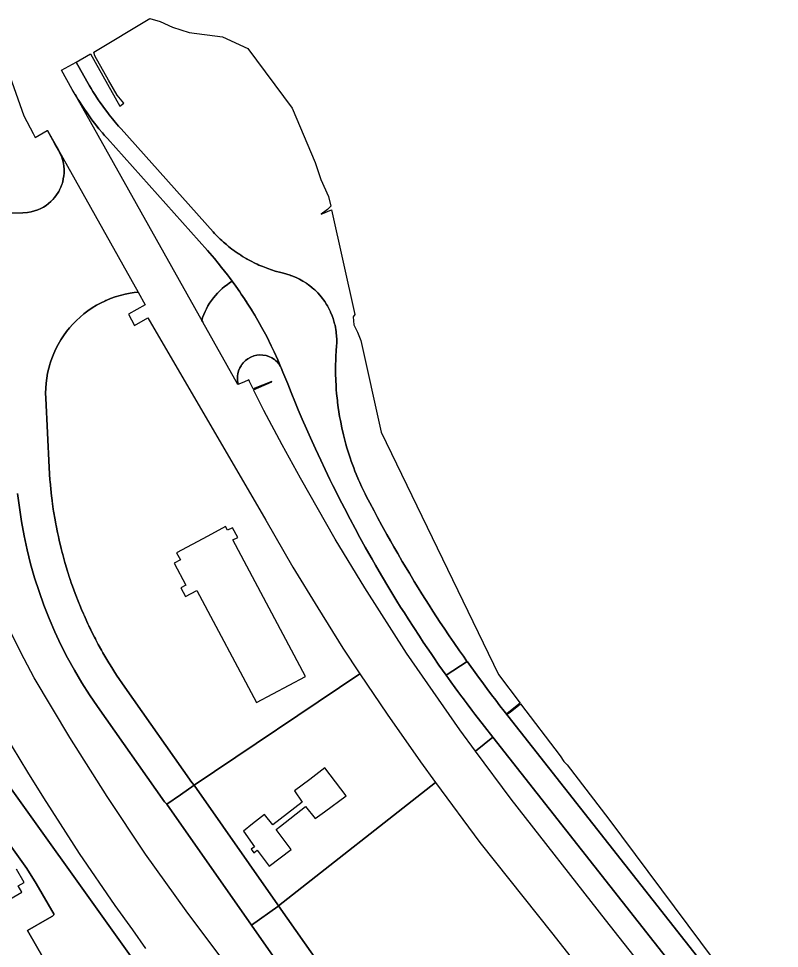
# Model space of a CAD drawing. Header units: metres. Extents: x 12119055 to 12120414, y 3530569 to 3532228.
# Drawn here: x 12119602 to 12120149, y 3531344 to 3532013 of the extents above; entities that cross this region are included whole.
import ezdxf

# ---------------------------------------------------------------- set-up
doc = ezdxf.new("R2010")
doc.units = ezdxf.units.M
for name, color, linetype in [('SURF_HOLE_Pavement Surface 4', 1, 'Continuous'), ('SURF_HOLE_Pavement Surface 5', 1, 'Continuous'), ('SURF_OUTER_Pavement Surface 1', 3, 'Continuous'), ('SURF_OUTER_Pavement Surface 11', 3, 'Continuous'), ('SURF_OUTER_Pavement Surface 12', 3, 'Continuous'), ('SURF_OUTER_Pavement Surface 13', 3, 'Continuous'), ('SURF_OUTER_Pavement Surface 14', 3, 'Continuous'), ('SURF_OUTER_Pavement Surface 16', 3, 'Continuous'), ('SURF_OUTER_Pavement Surface 2', 3, 'Continuous'), ('SURF_OUTER_Pavement Surface 4', 3, 'Continuous'), ('SURF_OUTER_Pavement Surface 5', 3, 'Continuous'), ('SURF_OUTER_Pavement Surface 8', 3, 'Continuous'), ('SURF_OUTER_Roadway Surface N10', 3, 'Continuous'), ('SURF_OUTER_Roadway Surface N3', 3, 'Continuous'), ('SURF_OUTER_Roadway Surface N4', 3, 'Continuous'), ('SURF_OUTER_Roadway Surface N5', 3, 'Continuous'), ('SURF_OUTER_Roadway Surface N7', 3, 'Continuous'), ('SURF_OUTER_Roadway Surface N8', 3, 'Continuous'), ('SURF_OUTER_Roadway Surface N9', 3, 'Continuous')]:
    doc.layers.add(name, color=color, linetype=linetype)

msp = doc.modelspace()

# ---------------------------------------------------------------- linework, layer by layer
at = {"layer": 'SURF_HOLE_Pavement Surface 4'}
msp.add_lwpolyline([(12119770.0633, 3531433.7488), (12119763.5194, 3531428.5541), (12119771.4953, 3531417.3769), (12119769.0965, 3531415.6558), (12119769.7701, 3531414.7504), (12119771.123, 3531413.0495), (12119773.4762, 3531414.9416), (12119782.0122, 3531403.4959), (12119797.8392, 3531415.4546), (12119787.1643, 3531429.9086), (12119790.1775, 3531432.2474), (12119808.3042, 3531446.3171), (12119815.0549, 3531437.6364), (12119821.9181, 3531442.5369), (12119837.3923, 3531453.9455), (12119822.1957, 3531474.1552), (12119811.3731, 3531465.7065), (12119800.3102, 3531457.6891), (12119805.9238, 3531449.3959), (12119784.6589, 3531433.1232), (12119778.7218, 3531440.6222)], close=True, dxfattribs=at)
at = {"layer": 'SURF_HOLE_Pavement Surface 5'}
msp.add_lwpolyline([(12119772.9701, 3531521.0364), (12119808.2421, 3531539.857), (12119755.9046, 3531637.9441), (12119759.4323, 3531639.8252), (12119755.711, 3531646.8037), (12119752.1808, 3531644.9212), (12119750.79, 3531647.5295), (12119738.0634, 3531640.7387), (12119715.518, 3531628.7089), (12119718.1855, 3531623.7097), (12119713.7741, 3531621.3559), (12119722.2185, 3531605.5302), (12119718.5862, 3531603.592), (12119721.9698, 3531597.2508), (12119730.0134, 3531601.5427)], close=True, dxfattribs=at)
at = {"layer": 'SURF_OUTER_Pavement Surface 1'}
for points in [[(12120074.1829, 3531301.3589), (12120024.0024, 3531364.9371), (12119956.1679, 3531451.5305), (12119930.3878, 3531486.1964), (12119942.9785, 3531496.0961), (12120099.7233, 3531296.9243)], [(12119830.6865, 3531315.2426), (12119788.8643, 3531374.9208), (12119901.7689, 3531463.6943), (12119933.6467, 3531420.5352), (12119986.0109, 3531354.559), (12120044.0094, 3531280.9719)]]:
    msp.add_lwpolyline(points, dxfattribs=at)
at = {"layer": 'SURF_OUTER_Pavement Surface 11'}
for points in [[(12119501.2939, 3531550.6345), (12119607.8235, 3531401.6938), (12119614.534, 3531390.9512), (12119627.3959, 3531368.6715), (12119626.1769, 3531367.4507), (12119622.5151, 3531365.2961), (12119608.2508, 3531357.092), (12119638.6627, 3531304.214)], [(12119582.0382, 3531371.986), (12119604.1583, 3531384.6993), (12119601.6016, 3531389.2837), (12119605.8641, 3531391.735), (12119600.4055, 3531401.2268)]]:
    msp.add_lwpolyline(points, dxfattribs=at)
at = {"layer": 'SURF_OUTER_Pavement Surface 12'}
msp.add_lwpolyline([(12120144.9984, 3531268.5001), (12119951.0834, 3531514.9091), (12119948.0676, 3531518.7836), (12119945.071, 3531522.6731), (12119942.094, 3531526.5776), (12119938.6204, 3531531.1851), (12119936.1986, 3531534.4311), (12119931.39, 3531540.9615), (12119924.6378, 3531550.3076), (12119924.1265, 3531551.0434), (12119921.8063, 3531554.3191), (12119918.9878, 3531558.3395), (12119914.8879, 3531564.2652), (12119911.6062, 3531569.076), (12119907.9157, 3531574.5606), (12119905.1985, 3531578.6502), (12119902.5019, 3531582.7534), (12119899.8258, 3531586.87), (12119897.1703, 3531590.9999), (12119894.5355, 3531595.143), (12119891.9214, 3531599.2993), (12119889.2722, 3531603.5591), (12119886.4175, 3531608.2043), (12119882.913, 3531613.9871), (12119877.8211, 3531622.5531), (12119874.5255, 3531628.2049), (12119871.7635, 3531633.0093), (12119869.339, 3531637.279), (12119866.8019, 3531641.8009), (12119863.1107, 3531648.4818), (12119860.1113, 3531654.0026), (12119857.5385, 3531658.8062), (12119854.4155, 3531664.7248), (12119852.1793, 3531669.0238), (12119851.0776, 3531671.1868), (12119848.6047, 3531676.2951), (12119847.2681, 3531679.22), (12119846.4042, 3531681.1796), (12119844.6678, 3531685.3016), (12119843.7725, 3531687.5332), (12119842.864, 3531689.8812), (12119841.1713, 3531694.51), (12119840.2852, 3531697.0847), (12119839.5907, 3531699.1867), (12119838.6856, 3531702.051), (12119838.0327, 3531704.2158), (12119837.2879, 3531706.801), (12119836.7702, 3531708.6792), (12119835.5328, 3531713.4925), (12119834.7882, 3531716.657), (12119834.4123, 3531718.3489), (12119833.7802, 3531721.3651), (12119833.2936, 3531723.8612), (12119832.7928, 3531726.6273), (12119832.2357, 3531730.0028), (12119831.7673, 3531733.1661), (12119831.3066, 3531736.6863), (12119831.1298, 3531738.184), (12119830.6174, 3531743.2396), (12119830.3772, 3531746.2307), (12119830.2319, 3531748.3319), (12119829.9756, 3531753.4598), (12119829.8763, 3531756.9655), (12119829.8507, 3531758.6223), (12119829.8596, 3531763.8186), (12119829.9358, 3531767.1335), (12119830.0409, 3531769.8864), (12119830.283, 3531774.2136), (12119830.512, 3531777.2852), (12119830.6481, 3531779.5974), (12119830.6785, 3531781.0704), (12119830.6741, 3531782.0824), (12119830.5617, 3531784.7751), (12119830.3618, 3531786.9655), (12119830.2866, 3531787.592), (12119829.4557, 3531792.3143), (12119829.1843, 3531793.4517), (12119828.0999, 3531797.1551), (12119827.4212, 3531799.0483), (12119826.2591, 3531801.8385), (12119825.8966, 3531802.6219), (12119825.0352, 3531804.352), (12119823.9502, 3531806.319), (12119823.3967, 3531807.2475), (12119822.0399, 3531809.3477), (12119821.2012, 3531810.5388), (12119820.4177, 3531811.5883), (12119818.4435, 3531814.0004), (12119816.9979, 3531815.5864), (12119814.8391, 3531817.7016), (12119814.2395, 3531818.2699), (12119813.1105, 3531819.2555), (12119811.1331, 3531820.8449), (12119810.5949, 3531821.2315), (12119809.4049, 3531822.1049), (12119808.8256, 3531822.5024), (12119806.4167, 3531824.0313), (12119803.8933, 3531825.4353), (12119801.9638, 3531826.3841), (12119799.1849, 3531827.5201), (12119797.6192, 3531828.1602), (12119797.4622, 3531828.2072), (12119797.2955, 3531828.2737), (12119792.4598, 3531829.6808), (12119790.4949, 3531830.1669), (12119786.4395, 3531831.3055), (12119783.6756, 3531832.1888), (12119781.0952, 3531833.0942), (12119777.5024, 3531834.4895), (12119774.7609, 3531835.6635), (12119773.4712, 3531836.2497), (12119771.8417, 3531837.0224), (12119769.1501, 3531838.3788), (12119767.7281, 3531839.137), (12119765.5553, 3531840.3671), (12119762.9707, 3531841.8956), (12119761.75, 3531842.6612), (12119759.6639, 3531844.0368), (12119756.9752, 3531845.902), (12119755.2998, 3531847.166), (12119752.9175, 3531848.9901), (12119751.2834, 3531850.3297), (12119749.3368, 3531852.0032), (12119747.9602, 3531853.2404), (12119746.8412, 3531854.2809), (12119745.1482, 3531855.9176), (12119742.8339, 3531858.2852), (12119741.6813, 3531859.525), (12119675.5118, 3531933.5571), (12119673.7637, 3531935.5394), (12119671.3369, 3531938.3814), (12119669.3434, 3531940.7988), (12119667.0206, 3531943.7162), (12119666.0423, 3531944.9791), (12119664.3091, 3531947.2688), (12119662.343, 3531949.9516), (12119660.4946, 3531952.562), (12119659.1383, 3531954.5355), (12119657.0952, 3531957.6073), (12119655.309, 3531960.3975), (12119653.9821, 3531962.5383), (12119652.8553, 3531964.405), (12119650.8533, 3531967.8398), (12119643.136, 3531981.5891), (12119653.5916, 3531987.4541), (12119674.7303, 3531949.7723), (12119677.4447, 3531951.9045), (12119672.7577, 3531957.8713), (12119666.4624, 3531968.4998), (12119656.6855, 3531985.9472), (12119655.9581, 3531988.8086), (12119696.203, 3532012.829), (12119703.5915, 3532010.7054), (12119712.6642, 3532006.6768), (12119724.5432, 3532002.9093), (12119748.5598, 3531999.7123), (12119766.6924, 3531991.2229), (12119798.508, 3531948.3514), (12119815.0625, 3531909.4827), (12119819.3559, 3531897.0261), (12119824.8202, 3531884.9831), (12119826.3655, 3531878.0595), (12119824.0861, 3531875.6834), (12119819.3698, 3531872.1928), (12119826.9533, 3531875.4258), (12119843.7706, 3531800.0748), (12119842.5645, 3531798.3953), (12119842.9343, 3531792.561), (12119845.6694, 3531787.4565), (12119847.9533, 3531781.3676), (12119862.6972, 3531715.4252), (12119946.9457, 3531541.2014), (12119962.6855, 3531520.5151), (12119953.3367, 3531513.1577), (12119953.4005, 3531513.0608), (12119955.343, 3531514.1178), (12119962.9801, 3531520.128), (12119991.3222, 3531482.8793), (12119994.1279, 3531478.6158), (12119996.3938, 3531476.2452), (12120026.3148, 3531437.1055), (12120149.1055, 3531272.5113)], dxfattribs=at)
at = {"layer": 'SURF_OUTER_Pavement Surface 13'}
msp.add_lwpolyline([(12119778.3636, 3531731.0139), (12119770.9133, 3531745.8604), (12119784.0416, 3531751.6838), (12119783.9731, 3531751.8479), (12119770.5466, 3531746.5913), (12119767.8827, 3531751.8996), (12119767.4571, 3531752.9997), (12119763.7418, 3531751.4341), (12119759.4318, 3531749.7377), (12119759.6171, 3531751.1783), (12119759.3561, 3531752.7158), (12119759.2943, 3531754.8366), (12119759.3826, 3531755.8877), (12119759.5429, 3531757.337), (12119760.1088, 3531759.5619), (12119760.9567, 3531761.6486), (12119761.8835, 3531763.2686), (12119763.3726, 3531765.2915), (12119764.965, 3531766.8845), (12119766.7945, 3531768.2714), (12119768.8178, 3531769.4027), (12119770.9788, 3531770.2415), (12119773.2134, 3531770.768), (12119775.4557, 3531770.9806), (12119777.6444, 3531770.8948), (12119779.8962, 3531770.4926), (12119781.9514, 3531769.8461), (12119784.0269, 3531768.8649), (12119785.8697, 3531767.6563), (12119786.6745, 3531766.9693), (12119787.7334, 3531766.0316), (12119789.2076, 3531764.3268), (12119789.5084, 3531763.8827), (12119790.3187, 3531762.6263), (12119790.801, 3531761.6428), (12119792.0114, 3531758.719), (12119795.4225, 3531750.1065), (12119797.8846, 3531743.9819), (12119801.0757, 3531736.2128), (12119803.0063, 3531731.6006), (12119805.8954, 3531724.8168), (12119808.9363, 3531717.8227), (12119811.74, 3531711.5002), (12119815.3877, 3531703.4461), (12119819.1397, 3531695.354), (12119822.3776, 3531688.5187), (12119825.7528, 3531681.5324), (12119827.9566, 3531677.0442), (12119829.9806, 3531672.9713), (12119832.4312, 3531668.1013), (12119836.1918, 3531660.7578), (12119840.3052, 3531652.884), (12119843.9232, 3531646.0997), (12119847.3313, 3531639.8215), (12119851.2172, 3531632.7903), (12119853.7895, 3531628.2084), (12119856.1333, 3531624.0822), (12119858.6239, 3531619.7467), (12119861.1486, 3531615.4092), (12119863.6635, 3531611.1321), (12119867.4889, 3531604.7125), (12119871.0559, 3531598.8225), (12119874.0199, 3531594), (12119876.6607, 3531589.7543), (12119879.3227, 3531585.5218), (12119882.0058, 3531581.3027), (12119886.0577, 3531575.0182), (12119890.1813, 3531568.7267), (12119892.9482, 3531564.5622), (12119895.736, 3531560.4115), (12119898.5479, 3531556.2775), (12119898.5856, 3531556.2261), (12119898.5829, 3531556.2243), (12119900.0482, 3531554.078), (12119904.2232, 3531548.0437), (12119909.3783, 3531540.7216), (12119909.3803, 3531540.7187), (12119912.8514, 3531535.866), (12119915.8263, 3531531.754), (12119917.8436, 3531528.9956), (12119920.6864, 3531525.1851), (12119921.7494, 3531523.697), (12119922.3809, 3531522.9135), (12119924.4843, 3531520.0491), (12119927.7558, 3531515.7026), (12119930.104, 3531512.627), (12119936.9072, 3531503.8172), (12119942.9785, 3531496.0961), (12119930.3878, 3531486.1964), (12119919.1173, 3531501.3514), (12119880.9468, 3531556.6958), (12119850.8326, 3531603.5686), (12119829.4973, 3531638.6605), (12119804.6242, 3531682.4408), (12119791.3728, 3531706.3709)], close=True, dxfattribs=at)
at = {"layer": 'SURF_OUTER_Pavement Surface 14'}
msp.add_lwpolyline([(12119642.4599, 3531958.281), (12119643.2522, 3531957.0131), (12119644.4929, 3531954.9775), (12119645.6235, 3531953.1624), (12119647.7808, 3531949.8144), (12119649.1348, 3531947.7855), (12119650.5827, 3531945.6733), (12119652.5489, 3531942.8947), (12119654.6435, 3531940.0413), (12119656.4924, 3531937.6078), (12119657.5368, 3531936.2665), (12119659.5967, 3531933.6883), (12119662.1516, 3531930.6075), (12119663.7146, 3531928.799), (12119664.7503, 3531927.5982), (12119665.6918, 3531926.5427), (12119737.6261, 3531846.0455), (12119739.3842, 3531844.0607), (12119742.6515, 3531840.2759), (12119745.3603, 3531837.0387), (12119747.8775, 3531833.9455), (12119749.992, 3531831.2782), (12119752.0684, 3531828.6023), (12119753.5605, 3531826.6383), (12119755.5357, 3531823.9766), (12119753.6455, 3531822.7879), (12119751.7928, 3531821.5023), (12119749.9893, 3531820.1249), (12119748.2414, 3531818.6585), (12119746.5557, 3531817.1068), (12119744.9383, 3531815.4734), (12119743.3949, 3531813.7632), (12119741.931, 3531811.9813), (12119740.5514, 3531810.1334), (12119739.2605, 3531808.2255), (12119738.0619, 3531806.2641), (12119736.9587, 3531804.2558), (12119735.9535, 3531802.2077), (12119735.048, 3531800.1268), (12119734.2433, 3531798.0202), (12119733.554, 3531795.8701), (12119734.2499, 3531794.6291), (12119734.291, 3531794.5558), (12119734.0509, 3531794.9838)], close=True, dxfattribs=at)
at = {"layer": 'SURF_OUTER_Pavement Surface 16'}
msp.add_lwpolyline([(12119591.3115, 3531983.6616), (12119605.7048, 3531942.8396), (12119612.4347, 3531930.0992), (12119613.6736, 3531927.3561), (12119622.468, 3531932.2631), (12119622.601, 3531932.321), (12119627.9446, 3531922.7649), (12119630.4995, 3531918.2994), (12119631.0614, 3531917.2111), (12119632.8376, 3531913.2395), (12119633.8189, 3531909.9038), (12119634.3285, 3531907.0228), (12119634.5574, 3531904.4453), (12119634.5421, 3531901.9262), (12119634.3475, 3531899.6946), (12119634.0155, 3531897.5717), (12119633.5611, 3531895.5166), (12119632.9849, 3531893.584), (12119632.2604, 3531891.6379), (12119631.355, 3531889.6974), (12119630.6822, 3531888.4702), (12119630.3002, 3531887.8003), (12119629.1321, 3531886.0114), (12119627.8536, 3531884.3204), (12119627.6843, 3531884.1255), (12119626.4671, 3531882.7243), (12119624.972, 3531881.2214), (12119623.3595, 3531879.82), (12119621.6141, 3531878.5357), (12119619.7498, 3531877.3559), (12119617.7572, 3531876.2885), (12119615.6217, 3531875.3445), (12119613.3256, 3531874.5403), (12119610.8446, 3531873.8975), (12119608.1464, 3531873.4456), (12119605.0016, 3531873.2145), (12119490.2392, 3531871.4256)], dxfattribs=at)
at = {"layer": 'SURF_OUTER_Pavement Surface 2'}
for points in [[(12119884.5978, 3531055.9742), (12119521.1708, 3531564.0871)], [(12119591.7554, 3531498.3389), (12119608.3103, 3531471.0777), (12119619.8081, 3531452.6492), (12119631.6481, 3531433.9389), (12119645.4618, 3531412.6051), (12119671.0762, 3531375.2242), (12119683.738, 3531357.6834), (12119693.1975, 3531344.1412)]]:
    msp.add_lwpolyline(points, dxfattribs=at)
at = {"layer": 'SURF_OUTER_Pavement Surface 4'}
msp.add_lwpolyline([(12119728.0544, 3531461.6931), (12119728.0544, 3531461.6932), (12119847.3593, 3531541.686), (12119866.8536, 3531512.7032), (12119890.8957, 3531478.4156), (12119901.7689, 3531463.6943), (12119788.8643, 3531374.9208), (12119788.3135, 3531375.7065), (12119788.3135, 3531375.7066)], close=True, dxfattribs=at)
at = {"layer": 'SURF_OUTER_Pavement Surface 5'}
msp.add_lwpolyline([(12119636.3313, 3531617.829), (12119635.2184, 3531621.7296), (12119633.5579, 3531627.5498), (12119633.1852, 3531629.0568), (12119632.5125, 3531631.7769), (12119631.005, 3531637.8722), (12119630.7461, 3531639.1043), (12119630.4519, 3531640.4488), (12119629.8427, 3531643.3863), (12119628.8233, 3531648.2589), (12119628.63, 3531649.3505), (12119628.0745, 3531652.4449), (12119627.0144, 3531658.69), (12119626.804, 3531660.1019), (12119625.6875, 3531668.3528), (12119625.6872, 3531668.3549), (12119625.5472, 3531669.4546), (12119624.4858, 3531679.9618), (12119624.4248, 3531680.9596), (12119623.8202, 3531690.0515), (12119621.3803, 3531739.8797), (12119621.2929, 3531743.4467), (12119621.3816, 3531747.0449), (12119621.6503, 3531750.6615), (12119622.1018, 3531754.2829), (12119622.7375, 3531757.8955), (12119623.5574, 3531761.4851), (12119624.323, 3531764.1976), (12119624.78, 3531765.6889), (12119625.7414, 3531768.5355), (12119627.1016, 3531771.9773), (12119628.6367, 3531775.3493), (12119630.3228, 3531778.6076), (12119632.1804, 3531781.7912), (12119634.1647, 3531784.8327), (12119636.2952, 3531787.7674), (12119638.5513, 3531790.5719), (12119640.9217, 3531793.2388), (12119643.4196, 3531795.7867), (12119646.0625, 3531798.2301), (12119648.844, 3531800.5571), (12119651.7562, 3531802.7564), (12119654.7905, 3531804.8173), (12119657.9368, 3531806.7302), (12119661.1849, 3531808.4862), (12119663.8927, 3531809.7784), (12119665.398, 3531810.4431), (12119667.9326, 3531811.4981), (12119671.4081, 3531812.7425), (12119674.933, 3531813.8069), (12119678.4934, 3531814.6892), (12119682.0753, 3531815.3883), (12119685.0449, 3531815.8155), (12119687.9147, 3531816.1153), (12119692.9723, 3531807.0992), (12119681.0004, 3531800.2566), (12119685.2839, 3531792.19), (12119694.8069, 3531797.7473), (12119779.7298, 3531652.2239), (12119799.2035, 3531618.4617), (12119817.11, 3531589.1204), (12119834.9616, 3531560.1182), (12119847.3593, 3531541.686), (12119728.0544, 3531461.6932), (12119726.3598, 3531463.5576), (12119678.1579, 3531532.0222), (12119672.2817, 3531540.6861), (12119667.6, 3531548.1019), (12119666.6877, 3531549.5887), (12119662.5291, 3531556.7288), (12119661.3898, 3531558.7164), (12119659.1646, 3531562.8816), (12119657.0529, 3531566.8344), (12119656.4013, 3531568.0541), (12119654.5863, 3531571.761), (12119652.3745, 3531576.2781), (12119651.734, 3531577.5862), (12119649.6886, 3531582.1123), (12119648.1973, 3531585.5079), (12119647.3991, 3531587.2958), (12119646.3262, 3531589.9476), (12119644.2485, 3531595.0833), (12119643.4061, 3531597.1655), (12119642.5743, 3531599.4518), (12119641.6145, 3531602.0551), (12119640.6285, 3531604.8), (12119639.7636, 3531607.177), (12119639.0262, 3531609.4381), (12119636.8022, 3531616.2568)], close=True, dxfattribs=at)
at = {"layer": 'SURF_OUTER_Pavement Surface 8'}
for points in [[(12119601.1724, 3531671.4704), (12119602.3852, 3531661.2951), (12119603.9253, 3531651.1271), (12119605.7935, 3531640.9822), (12119607.9897, 3531630.8762), (12119610.5128, 3531620.8249), (12119613.3607, 3531610.8443), (12119616.5303, 3531600.9498), (12119620.0173, 3531591.157), (12119623.8167, 3531581.4811), (12119627.9223, 3531571.937), (12119632.3272, 3531562.539), (12119637.0233, 3531553.3011), (12119642.002, 3531544.2365), (12119647.2536, 3531535.3579), (12119652.7678, 3531526.6773), (12119658.5338, 3531518.2059), (12119706.7458, 3531449.7269), (12119708.4001, 3531447.9197), (12119769.3875, 3531360.8939), (12119811.7469, 3531300.4585)], [(12119752.2428, 3531331.3302), (12119722.266, 3531371.3475), (12119693.2374, 3531412.0581), (12119665.4356, 3531453.6156), (12119638.7937, 3531495.9264), (12119613.1493, 3531538.8491), (12119603.5481, 3531557.0991), (12119595.1471, 3531574.0104)]]:
    msp.add_lwpolyline(points, dxfattribs=at)
at = {"layer": 'SURF_OUTER_Roadway Surface N10'}
msp.add_lwpolyline([(12119811.7469, 3531300.4585), (12119769.3875, 3531360.8939), (12119788.229, 3531374.4552), (12119788.7391, 3531374.8223), (12119788.6852, 3531374.9344), (12119788.3135, 3531375.7065), (12119788.3135, 3531375.7066), (12119788.8643, 3531374.9208), (12119830.6865, 3531315.2426)], dxfattribs=at)
at = {"layer": 'SURF_OUTER_Roadway Surface N3'}
msp.add_lwpolyline([(12119734.2433, 3531798.0202), (12119735.048, 3531800.1268), (12119735.9535, 3531802.2077), (12119736.9587, 3531804.2558), (12119738.0619, 3531806.2641), (12119739.2605, 3531808.2255), (12119740.5514, 3531810.1334), (12119741.931, 3531811.9813), (12119743.3949, 3531813.7632), (12119744.9383, 3531815.4734), (12119746.5557, 3531817.1068), (12119748.2414, 3531818.6585), (12119749.9893, 3531820.1249), (12119751.7928, 3531821.5023), (12119753.6455, 3531822.7879), (12119755.5357, 3531823.9766), (12119757.9992, 3531820.5536), (12119760.8857, 3531816.4699), (12119761.9923, 3531814.8074), (12119764.2379, 3531811.4436), (12119765.0849, 3531810.1748), (12119765.9035, 3531808.9485), (12119766.3264, 3531808.2743), (12119769.075, 3531803.9068), (12119770.8091, 3531801.0926), (12119771.6629, 3531799.6297), (12119771.6716, 3531799.6341), (12119775.177, 3531793.6124), (12119776.6457, 3531790.9579), (12119779.3379, 3531785.9928), (12119780.2962, 3531784.1582), (12119783.5717, 3531777.6558), (12119785.7262, 3531773.1439), (12119788.2506, 3531767.5954), (12119790.3321, 3531762.7808), (12119790.3416, 3531762.6524), (12119789.5084, 3531763.8827), (12119789.2076, 3531764.3268), (12119787.7334, 3531766.0316), (12119786.6745, 3531766.9693), (12119785.8697, 3531767.6563), (12119784.0269, 3531768.8649), (12119781.9514, 3531769.8461), (12119779.8962, 3531770.4926), (12119779.8027, 3531770.522), (12119777.6444, 3531770.8948), (12119775.4557, 3531770.9806), (12119773.2134, 3531770.768), (12119770.9788, 3531770.2415), (12119768.8178, 3531769.4027), (12119766.7945, 3531768.2714), (12119764.965, 3531766.8845), (12119763.3726, 3531765.2915), (12119762.0444, 3531763.5498), (12119761.8835, 3531763.2686), (12119760.9567, 3531761.6486), (12119760.1088, 3531759.5619), (12119759.5429, 3531757.337), (12119759.3826, 3531755.8877), (12119759.288, 3531755.0329), (12119759.2943, 3531754.8366), (12119759.3561, 3531752.7158), (12119759.6171, 3531751.1783), (12119759.4318, 3531749.7377), (12119734.291, 3531794.5558), (12119734.2499, 3531794.6291), (12119734.0509, 3531794.9838), (12119733.554, 3531795.8701)], close=True, dxfattribs=at)
at = {"layer": 'SURF_OUTER_Roadway Surface N4'}
msp.add_lwpolyline([(12119656.4924, 3531937.6078), (12119654.6435, 3531940.0413), (12119652.5489, 3531942.8947), (12119650.5827, 3531945.6733), (12119649.1348, 3531947.7855), (12119647.7808, 3531949.8144), (12119645.6235, 3531953.1624), (12119644.4929, 3531954.9775), (12119643.2522, 3531957.0131), (12119642.4879, 3531958.2977), (12119640.3861, 3531961.963), (12119632.6701, 3531975.7184), (12119643.136, 3531981.5891), (12119650.8533, 3531967.8398), (12119652.8553, 3531964.405), (12119653.9821, 3531962.5383), (12119655.309, 3531960.3975), (12119657.0952, 3531957.6073), (12119659.1383, 3531954.5355), (12119660.4946, 3531952.562), (12119662.343, 3531949.9516), (12119664.3091, 3531947.2688), (12119666.0423, 3531944.9791), (12119667.0206, 3531943.7162), (12119669.3434, 3531940.7988), (12119671.3369, 3531938.3814), (12119673.7637, 3531935.5394), (12119675.5118, 3531933.5571), (12119741.6813, 3531859.525), (12119742.8339, 3531858.2852), (12119745.1482, 3531855.9176), (12119746.8412, 3531854.2809), (12119747.9602, 3531853.2404), (12119749.3368, 3531852.0032), (12119751.2834, 3531850.3297), (12119752.9175, 3531848.9901), (12119755.2998, 3531847.166), (12119756.512, 3531846.2378), (12119756.9752, 3531845.902), (12119759.6639, 3531844.0368), (12119760.0849, 3531843.7458), (12119761.75, 3531842.6612), (12119762.9707, 3531841.8956), (12119765.5553, 3531840.3671), (12119766.229, 3531839.9687), (12119767.7281, 3531839.137), (12119769.1501, 3531838.3788), (12119771.8417, 3531837.0224), (12119773.4712, 3531836.2497), (12119774.7609, 3531835.6635), (12119777.5024, 3531834.4895), (12119781.0952, 3531833.0942), (12119783.6756, 3531832.1888), (12119786.4395, 3531831.3055), (12119790.4949, 3531830.1669), (12119792.4598, 3531829.6808), (12119797.2955, 3531828.2737), (12119797.4622, 3531828.2072), (12119799.1849, 3531827.5201), (12119801.9638, 3531826.3841), (12119803.8933, 3531825.4353), (12119806.4167, 3531824.0313), (12119808.8256, 3531822.5024), (12119810.5949, 3531821.2315), (12119811.1331, 3531820.8449), (12119813.1105, 3531819.2555), (12119814.8391, 3531817.7016), (12119816.9979, 3531815.5864), (12119818.4435, 3531814.0004), (12119820.4177, 3531811.5883), (12119821.2012, 3531810.5388), (12119822.0399, 3531809.3477), (12119823.3967, 3531807.2475), (12119823.9502, 3531806.319), (12119825.0352, 3531804.352), (12119826.2591, 3531801.8385), (12119827.4212, 3531799.0483), (12119828.0999, 3531797.1551), (12119829.1843, 3531793.4517), (12119829.4557, 3531792.3143), (12119830.2866, 3531787.592), (12119830.3618, 3531786.9655), (12119830.5617, 3531784.7751), (12119830.6741, 3531782.0824), (12119830.6785, 3531781.0704), (12119830.6481, 3531779.5974), (12119830.512, 3531777.2852), (12119830.283, 3531774.2136), (12119830.0409, 3531769.8864), (12119829.9358, 3531767.1335), (12119829.8596, 3531763.8186), (12119829.8507, 3531758.6223), (12119829.8763, 3531756.9655), (12119829.9756, 3531753.4598), (12119830.2319, 3531748.3319), (12119830.3772, 3531746.2307), (12119830.6174, 3531743.2396), (12119831.1298, 3531738.184), (12119831.3066, 3531736.6863), (12119831.7673, 3531733.1661), (12119832.2357, 3531730.0028), (12119832.7928, 3531726.6273), (12119833.2936, 3531723.8612), (12119833.7802, 3531721.3651), (12119834.4123, 3531718.3489), (12119834.7882, 3531716.657), (12119835.5328, 3531713.4925), (12119836.7702, 3531708.6792), (12119837.2879, 3531706.801), (12119838.0327, 3531704.2158), (12119838.6856, 3531702.051), (12119839.5907, 3531699.1867), (12119840.2852, 3531697.0847), (12119841.1713, 3531694.51), (12119842.864, 3531689.8812), (12119843.7725, 3531687.5332), (12119844.6678, 3531685.3016), (12119846.4042, 3531681.1796), (12119847.2681, 3531679.22), (12119848.6047, 3531676.2951), (12119851.0776, 3531671.1868), (12119852.1793, 3531669.0238), (12119854.4155, 3531664.7248), (12119857.5385, 3531658.8062), (12119860.1113, 3531654.0026), (12119863.1107, 3531648.4818), (12119866.8019, 3531641.8009), (12119869.339, 3531637.279), (12119871.7635, 3531633.0093), (12119874.5255, 3531628.2049), (12119877.8211, 3531622.5531), (12119882.913, 3531613.9871), (12119886.4175, 3531608.2043), (12119889.2722, 3531603.5591), (12119891.9214, 3531599.2993), (12119894.5355, 3531595.143), (12119897.1703, 3531590.9999), (12119899.8258, 3531586.87), (12119902.5019, 3531582.7534), (12119905.1985, 3531578.6502), (12119907.9157, 3531574.5606), (12119911.6062, 3531569.076), (12119914.8879, 3531564.2652), (12119918.9878, 3531558.3395), (12119921.8063, 3531554.3191), (12119924.1265, 3531551.0434), (12119924.6378, 3531550.3076), (12119924.4716, 3531550.5299), (12119909.3803, 3531540.7187), (12119909.3783, 3531540.7216), (12119904.2232, 3531548.0437), (12119900.0482, 3531554.078), (12119898.5856, 3531556.2261), (12119898.5829, 3531556.2243), (12119898.5479, 3531556.2775), (12119895.736, 3531560.4115), (12119892.9482, 3531564.5622), (12119890.1813, 3531568.7267), (12119886.0577, 3531575.0182), (12119882.0058, 3531581.3027), (12119879.3227, 3531585.5218), (12119876.6607, 3531589.7543), (12119874.0199, 3531594), (12119871.0559, 3531598.8225), (12119867.4889, 3531604.7125), (12119863.6635, 3531611.1321), (12119861.1486, 3531615.4092), (12119858.6239, 3531619.7467), (12119856.1333, 3531624.0822), (12119853.7895, 3531628.2084), (12119851.2172, 3531632.7903), (12119847.3313, 3531639.8215), (12119843.9232, 3531646.0997), (12119840.3052, 3531652.884), (12119836.1918, 3531660.7578), (12119832.4312, 3531668.1013), (12119829.9806, 3531672.9713), (12119827.9566, 3531677.0442), (12119825.7528, 3531681.5324), (12119822.3776, 3531688.5187), (12119819.1397, 3531695.354), (12119815.3877, 3531703.4461), (12119811.74, 3531711.5002), (12119808.9363, 3531717.8227), (12119805.8954, 3531724.8168), (12119803.0063, 3531731.6006), (12119801.0757, 3531736.2128), (12119797.8846, 3531743.9819), (12119795.4225, 3531750.1065), (12119792.0114, 3531758.719), (12119790.801, 3531761.6428), (12119790.3321, 3531762.7808), (12119788.2506, 3531767.5954), (12119785.7262, 3531773.1439), (12119783.5717, 3531777.6558), (12119780.2962, 3531784.1582), (12119779.3379, 3531785.9928), (12119776.6457, 3531790.9579), (12119775.177, 3531793.6124), (12119771.6716, 3531799.6341), (12119771.6629, 3531799.6297), (12119769.075, 3531803.9068), (12119766.3264, 3531808.2743), (12119765.0849, 3531810.1748), (12119764.2379, 3531811.4436), (12119763.6741, 3531812.3215), (12119761.9923, 3531814.8074), (12119760.8857, 3531816.4699), (12119757.9992, 3531820.5536), (12119755.5357, 3531823.9766), (12119753.5605, 3531826.6383), (12119752.0684, 3531828.6023), (12119749.992, 3531831.2782), (12119747.8775, 3531833.9455), (12119745.3603, 3531837.0387), (12119742.6515, 3531840.2759), (12119739.3842, 3531844.0607), (12119737.6261, 3531846.0455), (12119665.6918, 3531926.5427), (12119663.7146, 3531928.799), (12119662.1516, 3531930.6075), (12119659.5967, 3531933.6883)], close=True, dxfattribs=at)
at = {"layer": 'SURF_OUTER_Roadway Surface N5'}
msp.add_lwpolyline([(12119490.2392, 3531871.4256), (12119605.0016, 3531873.2145), (12119608.1464, 3531873.4456), (12119610.8446, 3531873.8975), (12119613.3256, 3531874.5403), (12119615.6217, 3531875.3445), (12119617.7572, 3531876.2885), (12119619.7498, 3531877.3559), (12119621.6141, 3531878.5357), (12119623.3595, 3531879.82), (12119624.972, 3531881.2214), (12119626.4671, 3531882.7243), (12119626.9876, 3531883.261), (12119627.6843, 3531884.1255), (12119627.8536, 3531884.3204), (12119629.1321, 3531886.0114), (12119630.3002, 3531887.8003), (12119630.6822, 3531888.4702), (12119631.2335, 3531889.4369), (12119631.355, 3531889.6974), (12119632.2604, 3531891.6379), (12119632.9849, 3531893.584), (12119633.0906, 3531893.8678), (12119633.5611, 3531895.5166), (12119634.0155, 3531897.5717), (12119634.3475, 3531899.6946), (12119634.5402, 3531901.6136), (12119634.5421, 3531901.9262), (12119634.5574, 3531904.4453), (12119634.3285, 3531907.0228), (12119633.8189, 3531909.9038), (12119632.8376, 3531913.2395), (12119631.0614, 3531917.2111), (12119630.8479, 3531917.6883), (12119630.4995, 3531918.2994), (12119627.9446, 3531922.7649), (12119622.601, 3531932.321), (12119622.687, 3531932.3985), (12119687.9147, 3531816.1153), (12119685.6648, 3531815.9047), (12119685.0449, 3531815.8155), (12119682.0753, 3531815.3883), (12119678.4934, 3531814.6892), (12119674.933, 3531813.8069), (12119671.4081, 3531812.7425), (12119667.9326, 3531811.4981), (12119665.398, 3531810.4431), (12119664.5201, 3531810.0777), (12119663.8927, 3531809.7784), (12119661.1849, 3531808.4862), (12119657.9368, 3531806.7302), (12119654.7905, 3531804.8173), (12119651.7562, 3531802.7564), (12119648.844, 3531800.5571), (12119646.0625, 3531798.2301), (12119643.4196, 3531795.7867), (12119640.9217, 3531793.2388), (12119638.5513, 3531790.5719), (12119636.2952, 3531787.7674), (12119634.1647, 3531784.8327), (12119632.1804, 3531781.7912), (12119630.3228, 3531778.6076), (12119628.6367, 3531775.3493), (12119627.1016, 3531771.9773), (12119625.7414, 3531768.5355), (12119624.78, 3531765.6889), (12119624.5602, 3531765.0379), (12119624.323, 3531764.1976), (12119623.5574, 3531761.4851), (12119622.7375, 3531757.8955), (12119622.1018, 3531754.2829), (12119621.6503, 3531750.6615), (12119621.3816, 3531747.0449), (12119621.2929, 3531743.4467), (12119621.3803, 3531739.8797), (12119623.8202, 3531690.0515), (12119624.4248, 3531680.9596), (12119624.4858, 3531679.9618), (12119625.5472, 3531669.4546), (12119625.6872, 3531668.3549), (12119625.6875, 3531668.3528), (12119626.3062, 3531663.6886), (12119626.804, 3531660.1019), (12119627.0144, 3531658.69), (12119628.0745, 3531652.4449), (12119628.63, 3531649.3505), (12119628.8233, 3531648.2589), (12119629.8427, 3531643.3863), (12119630.4386, 3531640.4409), (12119630.7461, 3531639.1043), (12119631.005, 3531637.8722), (12119632.5125, 3531631.7769), (12119632.7582, 3531630.7163), (12119633.1852, 3531629.0568), (12119633.5579, 3531627.5498), (12119635.2184, 3531621.7296), (12119635.386, 3531621.0685), (12119636.3313, 3531617.829), (12119636.8022, 3531616.2568), (12119638.3386, 3531611.5054), (12119639.0262, 3531609.4381), (12119639.7636, 3531607.177), (12119640.6285, 3531604.8), (12119641.5901, 3531602.0529), (12119642.5743, 3531599.4518), (12119643.4061, 3531597.1655), (12119644.2485, 3531595.0833), (12119645.1772, 3531592.7211), (12119646.3262, 3531589.9476), (12119647.3991, 3531587.2958), (12119648.1973, 3531585.5079), (12119649.0504, 3531583.5053), (12119649.6241, 3531582.2256), (12119649.6886, 3531582.1123), (12119651.734, 3531577.5862), (12119652.3745, 3531576.2781), (12119653.2476, 3531574.4351), (12119654.5863, 3531571.761), (12119656.4013, 3531568.0541), (12119657.0529, 3531566.8344), (12119657.74, 3531565.5089), (12119659.1646, 3531562.8816), (12119661.3898, 3531558.7164), (12119662.5291, 3531556.7288), (12119666.6877, 3531549.5887), (12119667.6, 3531548.1019), (12119672.2817, 3531540.6861), (12119678.1579, 3531532.0222), (12119726.3598, 3531463.5576), (12119728.0544, 3531461.6932), (12119718.2273, 3531454.8065), (12119708.4001, 3531447.9197), (12119706.7458, 3531449.7269), (12119658.5338, 3531518.2059), (12119652.7678, 3531526.6773), (12119647.2536, 3531535.3579), (12119642.002, 3531544.2365), (12119637.0233, 3531553.3011), (12119632.3272, 3531562.539), (12119627.9223, 3531571.937), (12119623.8167, 3531581.4811), (12119620.0173, 3531591.157), (12119616.5303, 3531600.9498), (12119613.3607, 3531610.8443), (12119610.5128, 3531620.8249), (12119607.9897, 3531630.8762), (12119605.7935, 3531640.9822), (12119603.9253, 3531651.1271), (12119602.3852, 3531661.2951), (12119601.1724, 3531671.4704)], dxfattribs=at)
at = {"layer": 'SURF_OUTER_Roadway Surface N7'}
msp.add_lwpolyline([(12119708.4001, 3531447.9197), (12119718.2273, 3531454.8065), (12119728.0544, 3531461.6931), (12119788.3135, 3531375.7066), (12119788.3135, 3531375.7065), (12119788.6852, 3531374.9344), (12119788.229, 3531374.4552), (12119769.3875, 3531360.8939)], close=True, dxfattribs=at)
at = {"layer": 'SURF_OUTER_Roadway Surface N8'}
msp.add_lwpolyline([(12120099.7233, 3531296.9243), (12119942.9785, 3531496.0961), (12119936.9072, 3531503.8172), (12119930.104, 3531512.627), (12119927.7558, 3531515.7026), (12119924.4843, 3531520.0491), (12119922.3809, 3531522.9135), (12119921.7494, 3531523.697), (12119920.6864, 3531525.1851), (12119917.8436, 3531528.9956), (12119915.8263, 3531531.754), (12119912.8514, 3531535.866), (12119909.3803, 3531540.7187), (12119924.4716, 3531550.5299), (12119924.6378, 3531550.3076), (12119931.39, 3531540.9615), (12119936.1986, 3531534.4311), (12119938.6204, 3531531.1851), (12119942.094, 3531526.5776), (12119945.071, 3531522.6731), (12119948.0676, 3531518.7836), (12119951.0834, 3531514.9091), (12120144.9984, 3531268.5001)], dxfattribs=at)
at = {"layer": 'SURF_OUTER_Roadway Surface N9'}
msp.add_lwpolyline([(12119638.6627, 3531304.214), (12119608.2508, 3531357.092), (12119622.5151, 3531365.2961), (12119626.1769, 3531367.4507), (12119627.3959, 3531368.6715), (12119614.534, 3531390.9512), (12119607.8235, 3531401.6938), (12119501.2939, 3531550.6345), (12119501.1478, 3531550.8389), (12119521.1708, 3531564.0871), (12119884.5978, 3531055.9742)], dxfattribs=at)

doc.saveas('drawing.dxf')
